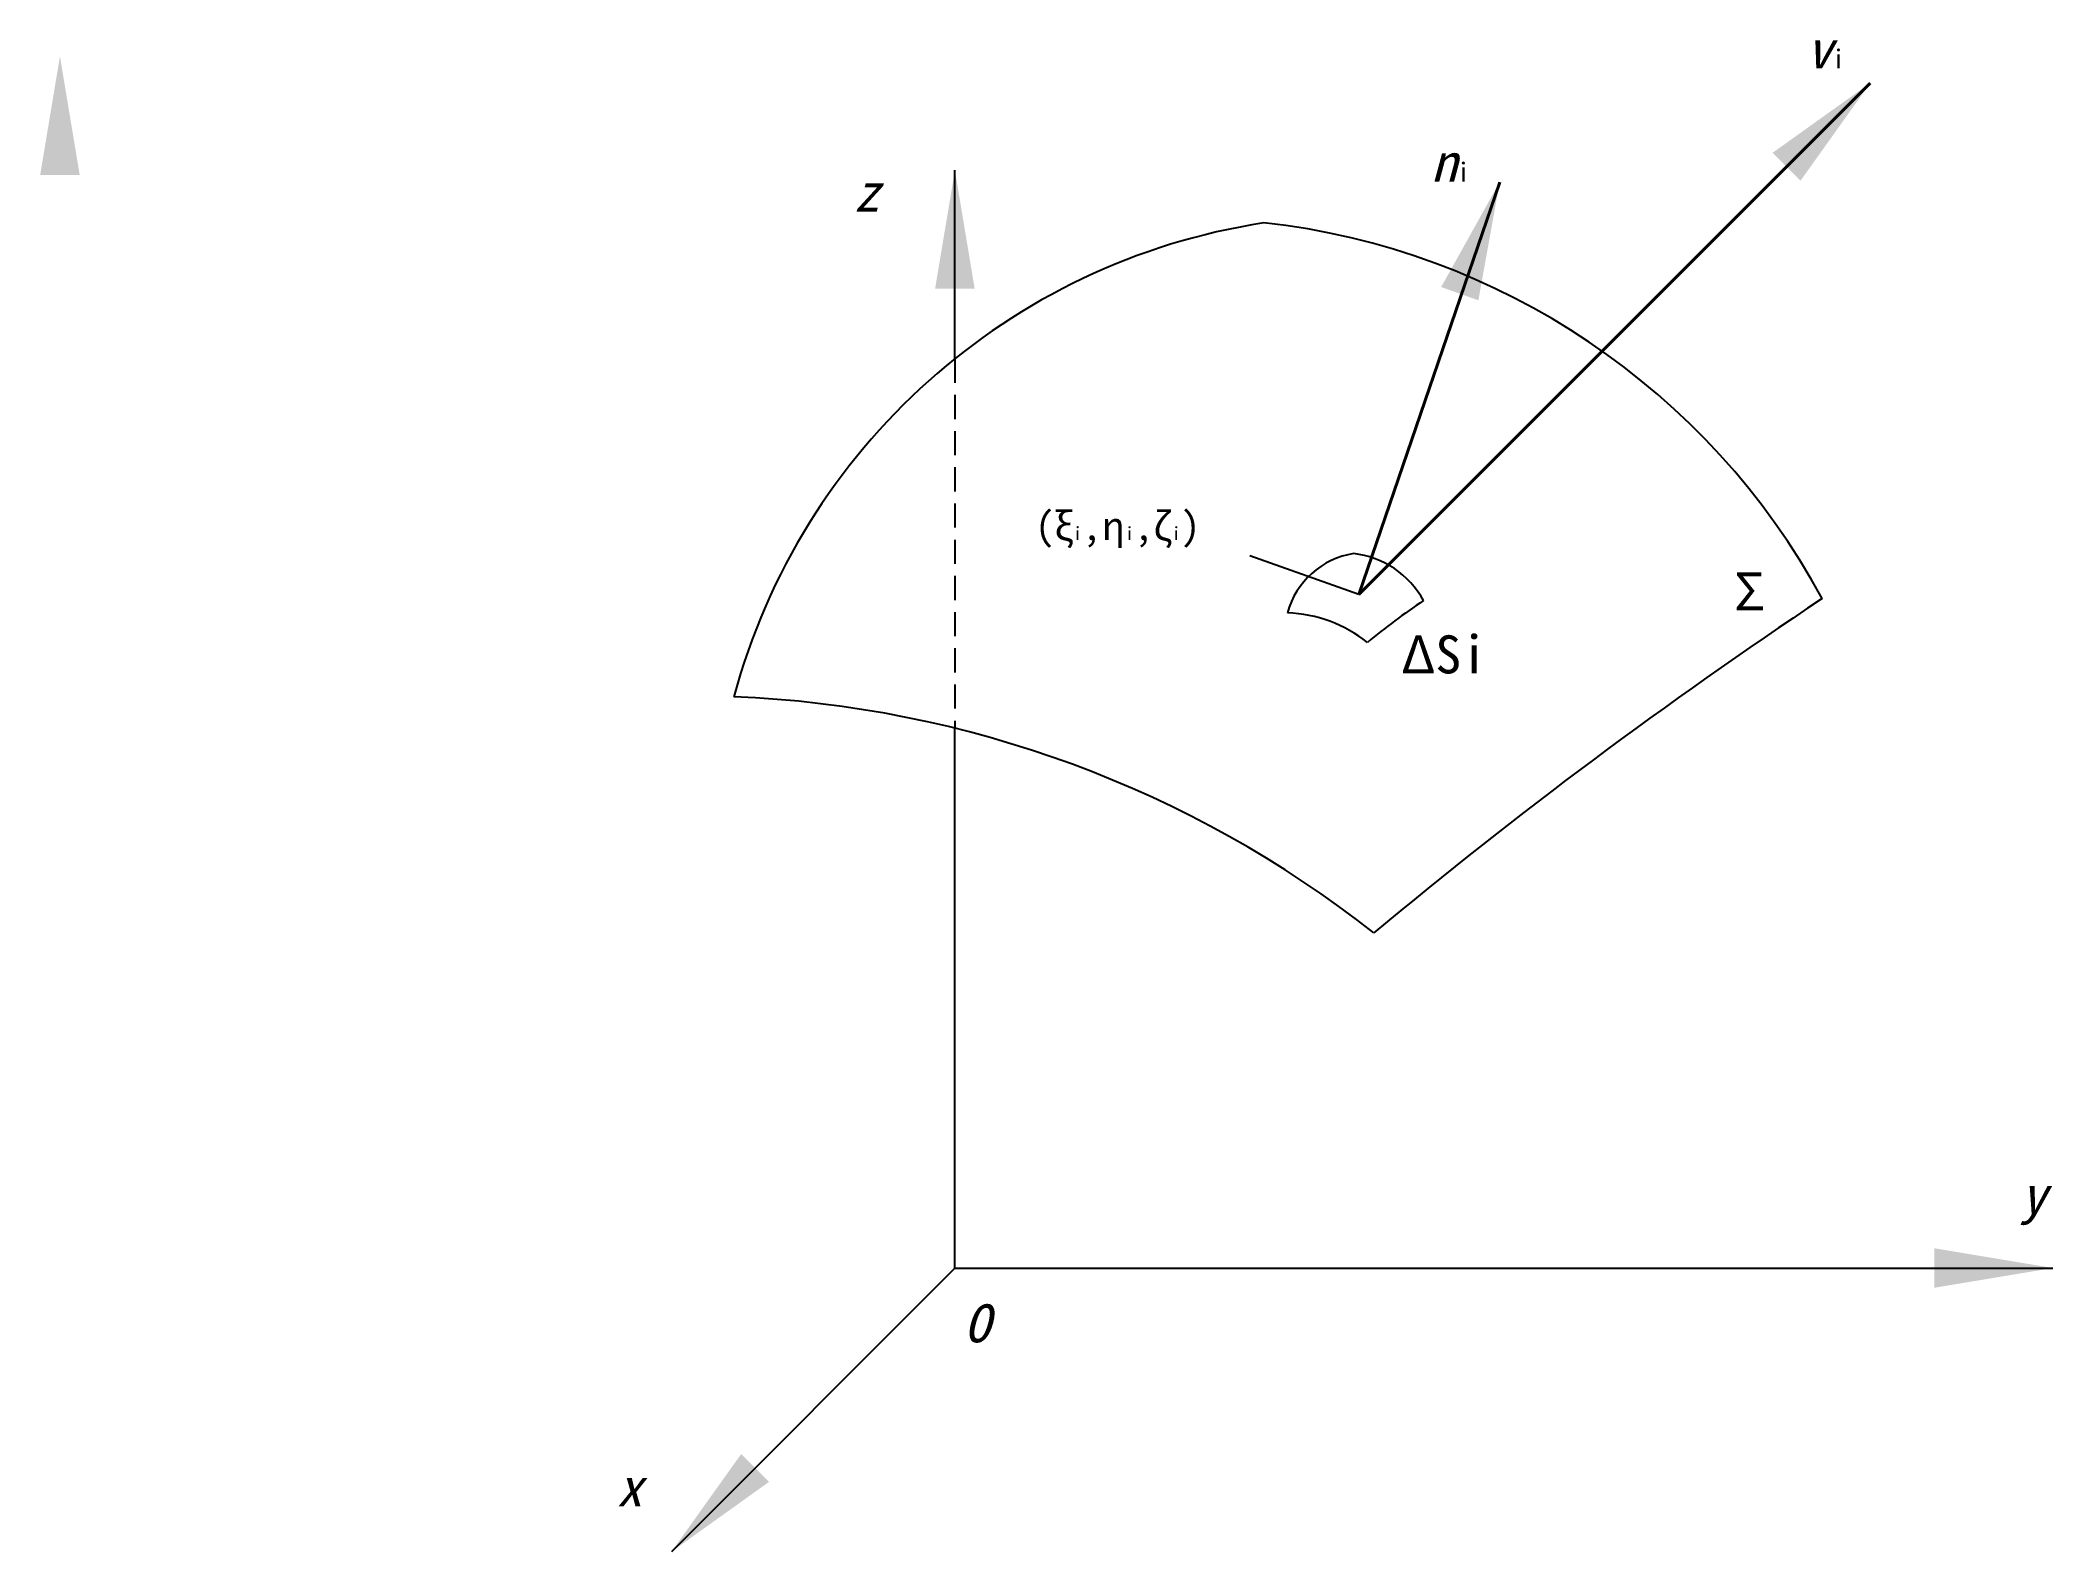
# Model space of a CAD drawing. Header units: millimetres. Extents: x 1285 to 2344, y 1006 to 1801.
import ezdxf

# ---------------------------------------------------------------- set-up
doc = ezdxf.new("R2010")
doc.units = ezdxf.units.MM
doc.linetypes.add('HIDDENX2', pattern=[19.05, 12.7, -6.35])
doc.styles.get("Standard").update_dxf_attribs({"font": ''})
doc.styles.get('Standard').set_extended_font_data('SimSun')

msp = doc.modelspace()

# ---------------------------------------------------------------- linework, layer by layer
at = {"lineweight": 40}
for q in [(2248, 1778.7), (2053, 1726.6)]:
    msp.add_line((1978.9, 1509.6), q, dxfattribs=at)
for p, q in [((1766.3, 1633.7), (1766.3, 1732.9)), ((1978.9, 1509.6), (1921.5, 1530)), ((1766.3, 1155.2), (1766.3, 1439.3)), ((1766.3, 1155.2), (1617.1, 1005.9)), ((1766.3, 1155.2), (2344.1, 1155.2))]:
    msp.add_line(p, q)
at = {"linetype": 'HIDDENX2'}
msp.add_line((1766.3, 1633.7), (1766.3, 1439.3), dxfattribs=at)
for centre, radius, start, end in [((1980.9, 1366.2), 342.9, 98.724, 164.8474), ((1886.5, 1325.1), 382.5, 28.4861, 83.6351), ((1982.7, 1488.7), 42.9, 98.724, 164.8474), ((1970.9, 1483.6), 47.8, 28.4861, 83.6351), ((2204.7, 1218.3), 346.1, 123.6585, 129.75), ((3757.1, -796.9), 2768.5, 123.6585, 129.75), ((1938.4, 1427), 73, 51.8496, 87.6754), ((1626.2, 872.6), 583.7, 51.8496, 87.6754)]:
    msp.add_arc(centre, radius, start, end)
for points in [[(1284.9, 1730.4), (1305.7, 1730.4), (1295.3, 1792.8)], [(2196.6, 1742), (2211.3, 1727.3), (2248, 1778.7)], [(1755.9, 1670.6), (1776.7, 1670.6), (1766.3, 1732.9)], [(2022.2, 1671.4), (2041.8, 1664.4), (2053, 1726.6)], [(2281.7, 1165.6), (2281.7, 1144.8), (2344.1, 1155.2)], [(1668.5, 1042.7), (1653.8, 1057.3), (1617.1, 1005.9)]]:
    msp.add_solid(points)

# ---------------------------------------------------------------- texts
at = {"attachment_point": 1}
for s, insert, char_height in [('{\\fSimSun|b0|i1|c134|p34;v\\fSimSun|b0|i0|c134|p34;\\H0.5x;i}', (2214.3, 1806.4), 20), ('{\\fSimSun|b0|i1|c134|p34;n\\fSimSun|b0|i0|c134|p34;\\H0.5x;i}', (2016.9, 1746.9), 20), ('{\\fSimSun|b0|i1|c134|p34;z}', (1713, 1731.1), 20), ('(ξ{\\H0.46667x;i},η{\\H0.46667x;i},ζ{\\H0.46667x;i})', (1808.5, 1553.2), 15), ('Σ', (2176.4, 1521.3), 20), ('ΔSi', (2001.3, 1488.1), 20), ('{\\fSimSun|b0|i1|c134|p34;y}', (2327.1, 1203.6), 20), ('{\\fSimSun|b0|i1|c134|p34;O}', (1771.1, 1136.1), 20), ('{\\fSimSun|b0|i1|c134|p34;x}', (1588.3, 1049.9), 20)]:
    msp.add_mtext_dynamic_manual_height_columns(s, width=37.28, gutter_width=12.5, heights=[0], dxfattribs=dict(at, insert=insert, char_height=char_height))

doc.saveas('drawing.dxf')
